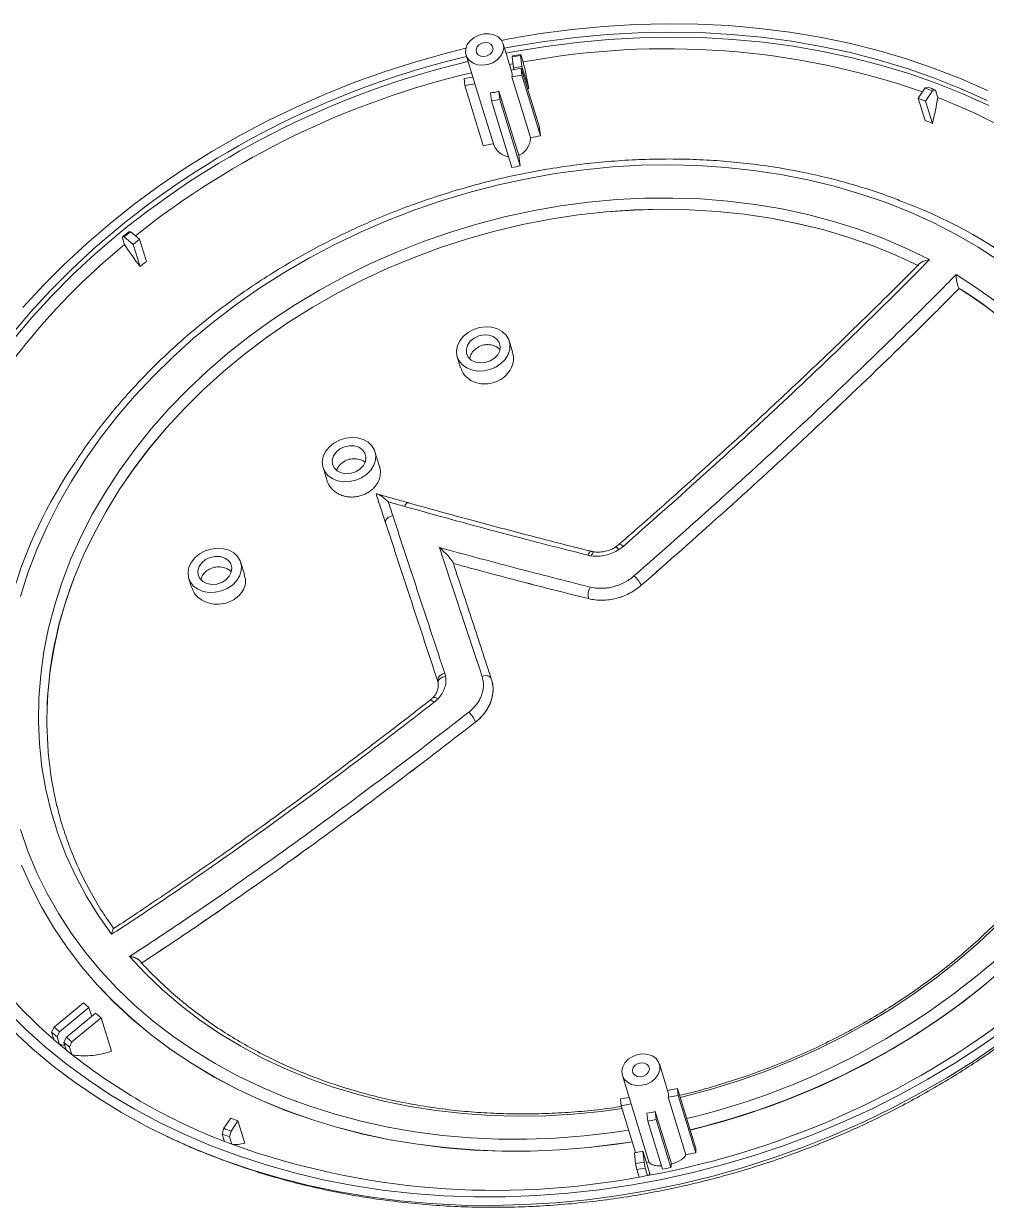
# Model space of a CAD drawing. Header units: inches. Extents: x 2104 to 3832, y 410 to 823.
# Drawn here: x 2588.7 to 2644.5, y 514.5 to 583.1 of the extents above; entities that cross this region are included whole.
import ezdxf

# ---------------------------------------------------------------- set-up
doc = ezdxf.new("R2010")
doc.units = ezdxf.units.IN

msp = doc.modelspace()

# ---------------------------------------------------------------- linework, layer by layer
at = {"color": 7, "linetype": 'Continuous', "lineweight": 15}
for p, q in [((2616.997, 580.319), (2616.508, 581.911)), ((2614.357, 581.251), (2614.846, 579.658)), ((2617.029, 581.147), (2617.052, 581.201)), ((2617.1, 580.512), (2617.029, 581.147)), ((2617.542, 581.29), (2617.52, 581.236)), ((2617.52, 581.236), (2617.59, 580.6)), ((2617.675, 580.855), (2617.542, 581.29)), ((2617.074, 580.746), (2616.877, 580.709)), ((2616.978, 580.382), (2617.556, 580.487)), ((2617.59, 580.6), (2617.1, 580.512)), ((2617.132, 580.41), (2617.1, 580.512)), ((2617.556, 580.487), (2617.6, 580.089)), ((2618.587, 577.129), (2617.556, 580.487)), ((2617.987, 579.311), (2617.59, 580.6)), ((2614.244, 579.888), (2614.748, 579.979)), ((2614.288, 579.49), (2614.244, 579.888)), ((2614.869, 579.595), (2614.288, 579.49)), ((2615.941, 576.106), (2614.869, 579.595)), ((2617.6, 580.089), (2617.019, 579.984)), ((2617.019, 579.984), (2618.098, 576.474)), ((2618.678, 576.58), (2617.6, 580.089)), ((2615.356, 576.013), (2614.288, 579.49)), ((2615.827, 578.599), (2615.774, 579.071)), ((2617.409, 575.434), (2616.264, 579.16)), ((2616.264, 579.16), (2616.317, 578.688)), ((2617.921, 579.299), (2617.987, 579.311)), ((2640.557, 578.75), (2640.96, 579.347)), ((2640.96, 579.347), (2641.13, 579.389)), ((2641.382, 579.185), (2640.98, 578.588)), ((2641.553, 579.227), (2641.382, 579.185)), ((2641.686, 578.792), (2641.553, 579.227)), ((2616.317, 578.688), (2615.827, 578.599)), ((2617.011, 574.745), (2615.827, 578.599)), ((2617.502, 574.83), (2616.317, 578.688)), ((2640.98, 578.588), (2640.557, 578.75)), ((2640.953, 577.461), (2640.557, 578.75)), ((2641.376, 577.298), (2640.98, 578.588)), ((2594.559, 570.716), (2594.441, 570.707)), ((2594.575, 570.272), (2594.441, 570.707)), ((2595.076, 570.286), (2594.559, 570.716)), ((2594.812, 571.012), (2594.929, 571.022)), ((2594.929, 571.022), (2595.446, 570.591)), ((2595.446, 570.591), (2595.076, 570.286)), ((2595.472, 568.996), (2595.076, 570.286)), ((2595.842, 569.302), (2595.446, 570.591)), ((2617.056, 564.053), (2616.86, 564.69)), ((2613.849, 563.765), (2614.042, 563.135)), ((2609.346, 557.417), (2609.083, 558.273)), ((2606.072, 557.348), (2606.304, 556.592)), ((2623.223, 552.905), (2623.027, 552.756)), ((2601.529, 551.129), (2601.305, 551.857)), ((2598.294, 550.932), (2598.459, 550.395)), ((2624.511, 550.531), (2624.511, 550.53)), ((2621.446, 549.758), (2621.446, 549.759)), ((2612.703, 545.007), (2612.703, 545.007)), ((2615.823, 545.118), (2615.872, 544.931)), ((2615.876, 544.926), (2615.875, 544.927)), ((2590.081, 543.413), (2590.081, 543.411)), ((2614.9, 542.602), (2614.9, 542.602)), ((2592.186, 526.337), (2590.489, 524.937)), ((2590.808, 524.663), (2592.51, 526.067)), ((2592.51, 526.067), (2592.186, 526.337)), ((2592.668, 525.553), (2592.51, 526.067)), ((2592.899, 525.743), (2591.196, 524.339)), ((2591.525, 524.073), (2593.223, 525.474)), ((2593.223, 525.474), (2592.899, 525.743)), ((2593.819, 523.531), (2593.223, 525.474)), ((2590.348, 524.639), (2590.489, 524.937)), ((2590.482, 524.205), (2590.348, 524.639)), ((2590.808, 524.663), (2590.667, 524.365)), ((2590.801, 523.931), (2590.667, 524.365)), ((2591.056, 524.041), (2591.196, 524.339)), ((2591.189, 523.607), (2591.056, 524.041)), ((2591.525, 524.073), (2591.385, 523.776)), ((2591.518, 523.341), (2591.385, 523.776)), ((2626.054, 521.201), (2625.565, 522.794)), ((2623.414, 522.133), (2623.903, 520.541)), ((2626.034, 521.265), (2626.613, 521.369)), ((2626.613, 521.369), (2626.657, 520.972)), ((2627.681, 517.893), (2626.613, 521.369)), ((2623.3, 520.77), (2623.805, 520.862)), ((2623.345, 520.373), (2623.3, 520.77)), ((2626.657, 520.972), (2626.076, 520.867)), ((2626.076, 520.867), (2627.101, 517.532)), ((2627.678, 517.65), (2626.657, 520.972)), ((2623.926, 520.478), (2623.345, 520.373)), ((2624.177, 517.664), (2623.345, 520.373)), ((2624.958, 517.119), (2623.926, 520.478)), ((2624.884, 519.482), (2624.831, 519.954)), ((2626.256, 517.001), (2625.321, 520.043)), ((2625.321, 520.043), (2625.374, 519.571)), ((2600.319, 519.068), (2600.722, 519.665)), ((2600.722, 519.665), (2601.144, 519.503)), ((2601.144, 519.503), (2600.742, 518.906)), ((2601.54, 518.214), (2601.144, 519.503)), ((2625.374, 519.571), (2624.884, 519.482)), ((2625.74, 516.696), (2624.884, 519.482)), ((2626.227, 516.793), (2625.374, 519.571)), ((2597.014, 518.604), (2597.113, 518.559)), ((2597.113, 518.559), (2597.345, 518.454)), ((2600.237, 518.736), (2600.319, 519.068)), ((2600.371, 518.302), (2600.237, 518.736)), ((2600.742, 518.906), (2600.66, 518.574)), ((2600.793, 518.14), (2600.66, 518.574)), ((2624.111, 517.653), (2624.601, 517.741)), ((2624.182, 517.017), (2624.111, 517.653)), ((2624.997, 516.452), (2624.601, 517.741)), ((2624.601, 517.741), (2624.672, 517.106)), ((2624.249, 516.673), (2624.182, 517.017)), ((2624.382, 516.239), (2624.249, 516.673)), ((2624.672, 517.106), (2624.739, 516.762)), ((2624.872, 516.328), (2624.739, 516.762)), ((2624.801, 517.091), (2624.958, 517.119)), ((2624.949, 516.361), (2624.997, 516.452))]:
    msp.add_line(p, q, dxfattribs=at)
at = {"color": 7, "linetype": 'Continuous', "lineweight": 15, "flags": 128}
for points in [[(2616.415, 582.105), (2616.848, 582.188), (2618.672, 582.498), (2620.499, 582.742), (2622.328, 582.919), (2624.153, 583.03), (2625.973, 583.074), (2627.782, 583.051), (2629.579, 582.96), (2631.358, 582.803), (2633.117, 582.58), (2634.852, 582.29), (2636.56, 581.935), (2638.237, 581.516), (2639.88, 581.032), (2641.487, 580.485), (2643.053, 579.876), (2644.576, 579.207)], [(2616.161, 580.974), (2615.909, 580.811), (2615.622, 580.705), (2615.321, 580.664), (2615.028, 580.691), (2614.765, 580.784), (2614.551, 580.937), (2614.403, 581.137), (2614.331, 581.369), (2614.341, 581.618), (2614.432, 581.864), (2614.597, 582.089), (2614.824, 582.276), (2615.096, 582.412), (2615.393, 582.486), (2615.693, 582.493), (2615.973, 582.432), (2616.214, 582.308), (2616.397, 582.131), (2616.508, 581.912), (2616.539, 581.669), (2616.488, 581.42), (2616.359, 581.182), (2616.161, 580.974)], [(2644.552, 578.625), (2643.049, 579.302), (2641.503, 579.918), (2639.916, 580.473), (2638.291, 580.965), (2636.632, 581.394), (2634.942, 581.757), (2633.224, 582.056), (2631.481, 582.288), (2629.718, 582.454), (2627.937, 582.553), (2626.142, 582.586), (2624.337, 582.551), (2622.525, 582.449), (2620.71, 582.281), (2618.895, 582.046), (2617.085, 581.745), (2616.588, 581.651)], [(2644.641, 578.335), (2643.138, 579.012), (2641.592, 579.629), (2640.005, 580.184), (2638.38, 580.676), (2636.721, 581.104), (2635.031, 581.468), (2633.313, 581.766), (2631.57, 581.999), (2629.807, 582.165), (2628.026, 582.264), (2626.231, 582.296), (2624.426, 582.261), (2622.614, 582.16), (2620.799, 581.991), (2618.984, 581.756), (2617.174, 581.456), (2616.677, 581.361)], [(2588.678, 566.625), (2589.852, 567.901), (2591.088, 569.141), (2592.381, 570.34), (2593.731, 571.498), (2595.133, 572.611), (2596.586, 573.677), (2598.087, 574.695), (2599.633, 575.663), (2601.22, 576.577), (2602.846, 577.438), (2604.508, 578.242), (2606.201, 578.989), (2607.923, 579.677), (2609.671, 580.305), (2611.441, 580.871), (2613.23, 581.374), (2614.35, 581.655)], [(2615.756, 581.311), (2615.59, 581.215), (2615.4, 581.174), (2615.214, 581.196), (2615.062, 581.275), (2614.966, 581.402), (2614.941, 581.556), (2614.991, 581.713), (2615.108, 581.851), (2615.275, 581.947), (2615.465, 581.988), (2615.651, 581.967), (2615.803, 581.887), (2615.898, 581.76), (2615.923, 581.606), (2615.873, 581.449), (2615.756, 581.311)], [(2614.869, 579.595), (2614.852, 579.642), (2614.846, 579.658)], [(2593.817, 530.312), (2593.043, 531.41), (2592.344, 532.546), (2591.721, 533.718), (2591.175, 534.922), (2590.707, 536.156), (2590.32, 537.416), (2590.013, 538.7), (2589.789, 540.003), (2589.646, 541.322), (2589.586, 542.655), (2589.609, 543.997), (2589.715, 545.345), (2589.903, 546.696), (2590.174, 548.047), (2590.525, 549.392), (2590.957, 550.73), (2591.468, 552.057), (2592.058, 553.369), (2592.723, 554.663), (2593.464, 555.936), (2594.277, 557.184), (2595.161, 558.404), (2596.113, 559.593), (2597.132, 560.748), (2598.213, 561.866), (2599.356, 562.944), (2600.556, 563.979), (2601.81, 564.969), (2603.116, 565.911), (2604.47, 566.802), (2605.868, 567.641), (2607.307, 568.424), (2608.783, 569.151), (2610.292, 569.82), (2611.831, 570.427), (2613.395, 570.973), (2614.981, 571.455), (2616.584, 571.873), (2618.2, 572.225), (2619.825, 572.51), (2621.455, 572.727), (2623.086, 572.877), (2624.713, 572.958), (2626.332, 572.971), (2627.94, 572.915), (2629.531, 572.791), (2631.102, 572.598), (2632.649, 572.338), (2634.167, 572.011), (2635.654, 571.618), (2637.104, 571.159), (2638.515, 570.637), (2639.882, 570.052), (2641.202, 569.406)], [(2590.081, 543.411), (2590.127, 544.249), (2590.267, 545.59), (2590.489, 546.931), (2590.793, 548.27), (2591.177, 549.604), (2591.642, 550.928), (2592.184, 552.239), (2592.804, 553.534), (2593.5, 554.81), (2594.269, 556.062), (2595.11, 557.289), (2596.02, 558.486), (2596.998, 559.651), (2598.04, 560.78), (2599.144, 561.871), (2600.307, 562.921), (2601.526, 563.927), (2602.798, 564.886), (2604.119, 565.796), (2605.486, 566.654), (2606.896, 567.459), (2608.345, 568.208), (2609.829, 568.899), (2611.343, 569.531), (2612.885, 570.101), (2614.451, 570.609), (2616.035, 571.053), (2617.635, 571.431), (2619.245, 571.744), (2620.862, 571.989), (2622.482, 572.167), (2624.099, 572.277), (2625.711, 572.319), (2627.312, 572.292), (2628.9, 572.196), (2630.468, 572.033), (2632.014, 571.801), (2633.534, 571.503), (2635.023, 571.138), (2636.477, 570.708), (2637.894, 570.214), (2639.268, 569.657), (2640.597, 569.038)], [(2594.119, 571.174), (2592.78, 570.025), (2591.496, 568.834), (2590.271, 567.603), (2589.107, 566.334), (2588.006, 565.032)], [(2594.208, 570.884), (2592.869, 569.735), (2591.585, 568.544), (2590.36, 567.313), (2589.196, 566.045), (2588.095, 564.742)], [(2616.375, 563.377), (2616.078, 563.178), (2615.743, 563.036), (2615.386, 562.958), (2615.028, 562.948), (2614.687, 563.007), (2614.383, 563.132), (2614.131, 563.316), (2613.944, 563.549), (2613.834, 563.819), (2613.806, 564.11), (2613.861, 564.408), (2613.997, 564.697), (2614.206, 564.959), (2614.476, 565.183), (2614.795, 565.355), (2615.143, 565.466), (2615.503, 565.51), (2615.855, 565.486), (2616.179, 565.393), (2616.46, 565.237), (2616.681, 565.027), (2616.83, 564.774), (2616.9, 564.492), (2616.886, 564.195), (2616.79, 563.9), (2616.616, 563.622), (2616.375, 563.377)], [(2616.002, 563.688), (2615.755, 563.531), (2615.472, 563.437), (2615.179, 563.413), (2614.902, 563.461), (2614.664, 563.577), (2614.488, 563.751), (2614.389, 563.968), (2614.376, 564.207), (2614.449, 564.448), (2614.603, 564.67), (2614.824, 564.852), (2615.092, 564.978), (2615.383, 565.038), (2615.672, 565.026), (2615.932, 564.943), (2616.142, 564.796), (2616.281, 564.599), (2616.337, 564.369), (2616.307, 564.126), (2616.192, 563.892), (2616.002, 563.688)], [(2608.598, 556.961), (2608.301, 556.762), (2607.965, 556.619), (2607.609, 556.541), (2607.251, 556.531), (2606.91, 556.59), (2606.606, 556.715), (2606.353, 556.899), (2606.167, 557.133), (2606.057, 557.402), (2606.028, 557.694), (2606.084, 557.992), (2606.219, 558.28), (2606.428, 558.543), (2606.699, 558.767), (2607.017, 558.939), (2607.366, 559.05), (2607.726, 559.094), (2608.077, 559.069), (2608.402, 558.977), (2608.682, 558.821), (2608.903, 558.611), (2609.053, 558.358), (2609.122, 558.075), (2609.109, 557.778), (2609.013, 557.483), (2608.839, 557.206), (2608.598, 556.961)], [(2608.225, 557.271), (2607.978, 557.115), (2607.695, 557.021), (2607.402, 556.997), (2607.124, 557.045), (2606.887, 557.161), (2606.711, 557.335), (2606.612, 557.551), (2606.598, 557.791), (2606.672, 558.032), (2606.826, 558.253), (2607.047, 558.435), (2607.315, 558.562), (2607.606, 558.622), (2607.895, 558.61), (2608.155, 558.527), (2608.364, 558.38), (2608.503, 558.183), (2608.56, 557.952), (2608.53, 557.709), (2608.415, 557.475), (2608.225, 557.271)], [(2600.82, 550.545), (2600.524, 550.346), (2600.188, 550.203), (2599.832, 550.125), (2599.473, 550.115), (2599.133, 550.174), (2598.828, 550.299), (2598.576, 550.483), (2598.39, 550.716), (2598.279, 550.986), (2598.251, 551.278), (2598.306, 551.576), (2598.442, 551.864), (2598.651, 552.127), (2598.922, 552.35), (2599.24, 552.522), (2599.588, 552.633), (2599.948, 552.678), (2600.3, 552.653), (2600.625, 552.56), (2600.905, 552.405), (2601.126, 552.195), (2601.275, 551.942), (2601.345, 551.659), (2601.331, 551.362), (2601.235, 551.067), (2601.062, 550.79), (2600.82, 550.545)], [(2600.448, 550.855), (2600.201, 550.699), (2599.918, 550.604), (2599.625, 550.58), (2599.347, 550.628), (2599.11, 550.745), (2598.934, 550.919), (2598.835, 551.135), (2598.821, 551.374), (2598.895, 551.615), (2599.049, 551.837), (2599.27, 552.019), (2599.538, 552.146), (2599.829, 552.206), (2600.117, 552.193), (2600.378, 552.11), (2600.587, 551.963), (2600.726, 551.766), (2600.783, 551.536), (2600.752, 551.293), (2600.637, 551.059), (2600.448, 550.855)], [(2612.736, 544.879), (2612.734, 544.937), (2612.751, 544.996), (2612.787, 545.055), (2612.839, 545.11), (2612.906, 545.16), (2612.985, 545.203), (2613.074, 545.237), (2613.169, 545.261)], [(2615.282, 545.266), (2615.376, 545.287), (2615.47, 545.297), (2615.558, 545.294), (2615.639, 545.28), (2615.708, 545.254), (2615.763, 545.217), (2615.802, 545.171), (2615.823, 545.118)], [(2588.609, 534.32), (2589.155, 533.076), (2589.778, 531.864), (2590.474, 530.685), (2591.244, 529.544), (2592.085, 528.442), (2592.994, 527.382), (2593.971, 526.366), (2595.012, 525.398), (2596.116, 524.479), (2597.279, 523.611), (2598.5, 522.797), (2599.774, 522.038), (2601.099, 521.336), (2602.473, 520.692), (2603.891, 520.109), (2605.351, 519.588), (2606.849, 519.129), (2608.382, 518.734), (2609.945, 518.404), (2611.536, 518.14), (2613.151, 517.941), (2614.785, 517.81), (2616.436, 517.745), (2618.099, 517.747), (2619.77, 517.817), (2621.446, 517.953), (2623.122, 518.156), (2623.986, 518.287)], [(2587.744, 525.901), (2588.829, 524.821), (2589.978, 523.788), (2591.188, 522.806), (2592.458, 521.875), (2593.783, 520.997), (2595.163, 520.175), (2596.594, 519.41), (2598.073, 518.703), (2599.598, 518.056), (2601.165, 517.47), (2602.771, 516.946), (2604.414, 516.486), (2606.089, 516.09), (2607.793, 515.759), (2609.524, 515.493), (2611.278, 515.294), (2613.05, 515.162), (2614.839, 515.096), (2616.639, 515.097), (2618.448, 515.165), (2620.262, 515.3), (2622.077, 515.502), (2623.89, 515.77), (2625.697, 516.103), (2627.495, 516.502), (2629.279, 516.965), (2631.047, 517.491), (2632.795, 518.079), (2634.52, 518.728), (2636.217, 519.437), (2637.885, 520.204), (2639.518, 521.029), (2641.115, 521.908), (2642.671, 522.841), (2644.185, 523.826), (2645.652, 524.86)], [(2645.293, 523.996), (2643.792, 522.978), (2642.246, 522.011), (2640.659, 521.096), (2639.033, 520.236), (2637.372, 519.431), (2635.678, 518.684), (2633.956, 517.996), (2632.208, 517.369), (2630.438, 516.803), (2628.65, 516.3), (2626.846, 515.86), (2625.031, 515.485), (2623.208, 515.176), (2621.38, 514.932), (2619.552, 514.754), (2617.726, 514.644), (2615.907, 514.6), (2614.097, 514.623), (2612.301, 514.713), (2610.521, 514.87), (2608.763, 515.094), (2607.027, 515.383), (2605.32, 515.738), (2603.642, 516.158), (2601.999, 516.642), (2600.393, 517.189), (2598.827, 517.798), (2597.304, 518.467), (2595.827, 519.196), (2594.4, 519.983), (2593.024, 520.827), (2591.704, 521.725), (2590.44, 522.676), (2589.236, 523.679), (2588.094, 524.731)], [(2623.76, 523.071), (2624.012, 523.234), (2624.299, 523.34), (2624.601, 523.381), (2624.894, 523.353), (2625.157, 523.26), (2625.37, 523.108), (2625.518, 522.908), (2625.59, 522.675), (2625.58, 522.427), (2625.49, 522.181), (2625.325, 521.956), (2625.098, 521.769), (2624.826, 521.633), (2624.529, 521.559), (2624.229, 521.552), (2623.948, 521.613), (2623.708, 521.737), (2623.525, 521.914), (2623.414, 522.133), (2623.383, 522.376), (2623.433, 522.625), (2623.563, 522.863), (2623.76, 523.071)], [(2624.165, 522.734), (2624.332, 522.83), (2624.522, 522.871), (2624.707, 522.849), (2624.86, 522.769), (2624.955, 522.643), (2624.98, 522.489), (2624.93, 522.331), (2624.813, 522.194), (2624.647, 522.098), (2624.456, 522.057), (2624.271, 522.078), (2624.119, 522.158), (2624.023, 522.285), (2623.998, 522.439), (2624.048, 522.596), (2624.165, 522.734)], [(2623.926, 520.478), (2623.908, 520.525), (2623.903, 520.541)]]:
    msp.add_lwpolyline(points, dxfattribs=at)
at = {"color": 8, "linetype": 'Continuous', "lineweight": 15, "flags": 128}
for points in [[(2645.254, 569.339), (2644.032, 570.131), (2642.756, 570.867), (2641.43, 571.546), (2640.057, 572.166), (2638.64, 572.725), (2637.183, 573.222), (2635.689, 573.657), (2634.161, 574.027), (2632.604, 574.332), (2631.02, 574.572), (2629.415, 574.746), (2627.79, 574.853), (2626.151, 574.893), (2624.502, 574.866), (2622.845, 574.773), (2621.186, 574.612), (2619.527, 574.386), (2617.874, 574.093), (2616.229, 573.736), (2614.597, 573.314), (2612.982, 572.829), (2611.387, 572.282), (2609.816, 571.675), (2608.274, 571.008), (2606.763, 570.283), (2605.287, 569.502), (2603.85, 568.667), (2602.455, 567.78), (2601.105, 566.843), (2599.804, 565.858), (2598.555, 564.827), (2597.361, 563.754), (2596.224, 562.639), (2595.147, 561.487), (2594.133, 560.3), (2593.184, 559.08), (2592.302, 557.831), (2591.491, 556.556), (2590.75, 555.257), (2590.083, 553.937), (2589.49, 552.601), (2588.974, 551.25), (2588.535, 549.888)], [(2640.596, 569.039), (2639.267, 569.658), (2637.893, 570.215), (2636.477, 570.71), (2635.022, 571.14), (2633.533, 571.504), (2632.014, 571.803), (2630.468, 572.034), (2628.899, 572.198), (2627.312, 572.293), (2625.71, 572.32), (2624.099, 572.278), (2622.481, 572.169), (2620.862, 571.991), (2619.245, 571.745), (2617.634, 571.433), (2616.035, 571.054), (2614.45, 570.61), (2612.885, 570.103), (2611.343, 569.532), (2609.828, 568.901), (2608.345, 568.209), (2606.896, 567.46), (2605.486, 566.656), (2604.119, 565.797), (2602.798, 564.887), (2601.526, 563.928), (2600.307, 562.922), (2599.144, 561.873), (2598.04, 560.782), (2596.998, 559.653), (2596.02, 558.488), (2595.11, 557.291), (2594.269, 556.064), (2593.5, 554.811), (2592.804, 553.536), (2592.184, 552.241), (2591.642, 550.929), (2591.411, 550.301)], [(2642.746, 568.537), (2643.937, 567.771), (2645.072, 566.95)], [(2623.461, 552.789), (2623.399, 552.838), (2623.342, 552.876), (2623.294, 552.9), (2623.256, 552.91), (2623.229, 552.905), (2623.226, 552.903)], [(2621.423, 552.278), (2621.46, 552.353), (2621.5, 552.414), (2621.539, 552.461), (2621.577, 552.49), (2621.613, 552.501), (2621.63, 552.499)], [(2621.625, 552.238), (2621.652, 552.315), (2621.682, 552.379), (2621.713, 552.427), (2621.744, 552.457), (2621.773, 552.47), (2621.783, 552.469)], [(2623.21, 552.599), (2623.16, 552.658), (2623.116, 552.704), (2623.078, 552.737), (2623.049, 552.754), (2623.03, 552.755), (2623.029, 552.754)], [(2612.43, 544.01), (2612.444, 544.022), (2612.482, 544.037), (2612.533, 544.038), (2612.594, 544.025), (2612.662, 543.998), (2612.736, 543.958)], [(2612.263, 543.86), (2612.266, 543.862), (2612.298, 543.871), (2612.341, 543.864), (2612.392, 543.842), (2612.45, 543.806), (2612.512, 543.756)], [(2588.538, 536.387), (2588.978, 535.119), (2589.495, 533.879), (2590.088, 532.669), (2590.756, 531.492), (2591.497, 530.35), (2592.309, 529.248), (2593.191, 528.187), (2594.141, 527.17), (2595.155, 526.199), (2596.233, 525.276), (2597.37, 524.405), (2598.565, 523.586), (2599.815, 522.822), (2601.116, 522.114), (2602.466, 521.465), (2603.861, 520.875), (2605.299, 520.347), (2606.775, 519.881), (2608.286, 519.478), (2609.829, 519.14), (2611.4, 518.867), (2612.995, 518.66), (2614.61, 518.52), (2616.242, 518.446), (2617.887, 518.44), (2619.541, 518.5), (2621.199, 518.627), (2622.859, 518.821), (2623.78, 518.957)], [(2623.984, 518.292), (2623.12, 518.161), (2621.444, 517.958), (2619.769, 517.822), (2618.098, 517.752), (2616.435, 517.75), (2614.785, 517.815), (2613.15, 517.947), (2611.536, 518.145), (2609.945, 518.409), (2608.381, 518.739), (2606.849, 519.134), (2605.351, 519.593), (2603.891, 520.114), (2602.473, 520.697), (2601.1, 521.341), (2599.774, 522.043), (2598.5, 522.802), (2597.28, 523.616), (2596.116, 524.484), (2595.013, 525.403), (2593.972, 526.371), (2592.995, 527.386), (2592.085, 528.446), (2591.245, 529.548), (2590.475, 530.69), (2589.778, 531.868), (2589.156, 533.081), (2588.61, 534.324)], [(2645.157, 530.853), (2644.026, 529.788), (2642.839, 528.764), (2641.598, 527.785), (2640.307, 526.852), (2638.97, 525.969), (2637.588, 525.138), (2636.167, 524.36), (2634.709, 523.637), (2633.218, 522.972), (2631.698, 522.366), (2630.153, 521.82), (2628.587, 521.337), (2627.003, 520.917), (2626.769, 520.86)], [(2623.396, 520.207), (2622.187, 520.044), (2620.574, 519.886), (2618.963, 519.794), (2617.36, 519.769), (2615.768, 519.812), (2614.19, 519.921), (2612.632, 520.097), (2611.096, 520.34), (2609.587, 520.648), (2608.109, 521.021), (2606.665, 521.458), (2605.258, 521.958), (2603.894, 522.519), (2602.574, 523.141), (2601.303, 523.822), (2600.083, 524.559), (2598.917, 525.351), (2597.809, 526.197), (2596.762, 527.093), (2595.777, 528.038), (2594.858, 529.029)], [(2645.735, 528.522), (2644.5, 527.459), (2643.212, 526.44), (2641.874, 525.469), (2640.488, 524.546), (2639.059, 523.675), (2637.588, 522.857), (2636.081, 522.094), (2634.54, 521.388), (2632.969, 520.74), (2631.372, 520.153), (2629.751, 519.627), (2628.112, 519.164), (2627.349, 518.971)]]:
    msp.add_lwpolyline(points, dxfattribs=at)
at = {"color": 7, "linetype": 'Continuous', "lineweight": 15}
for centre, radius, start, end in [((2625.974, 536.355), 45.267, 70.87008, 100.56389), ((2626.032, 532.026), 50.507, 103.33613, 129.18591), ((2626.18, 531.951), 50.04, 99.96628, 100.53644), ((2626.257, 531.699), 50.351, 99.96804, 100.53469), ((2626.121, 531.736), 50.507, 103.33613, 129.18591), ((2626.06, 531.976), 49.582, 103.28056, 128.48049), ((2616.29, 580.105), 0.739, 350.58951, 16.84876), ((2615.776, 580.461), 1.39, 269.93001, 290.57271), ((2627.713, 544.198), 37.562, 68.659, 69.34931), ((2627.8, 544.023), 37.795, 68.66113, 69.34719), ((2629.377, 546.854), 34.228, 52.76705, 68.9229), ((2630.409, 547.558), 26.834, 33.19878, 69.29112), ((2623.346, 536.048), 45.13, 129.21837, 129.82792), ((2623.286, 536.273), 44.851, 129.21648, 129.82981), ((2619.358, 539.912), 39.191, 129.22487, 154.57678), ((2630.582, 547.682), 23.548, 36.46427, 58.38764), ((2613.84, 542.457), 26.844, 145.55317, 181.72977), ((2623.063, 549.839), 1.605, 25.53541, 50.31263), ((2612.156, 542.742), 22.079, 159.9787, 193.17927), ((2622.555, 549.943), 1.124, 154.18294, 189.426), ((2613.18, 544.954), 0.48, 96.5998, 173.65032), ((2613.708, 542.218), 1.252, 17.88752, 49.94129), ((2608.721, 545.32), 27.902, 209.53284, 229.18026), ((2617.319, 560.811), 43.03, 283.48132, 309.17703), ((2615.931, 565.211), 49.694, 280.36527, 308.86329), ((2610.261, 547.629), 30.098, 228.93333, 229.73358), ((2610.241, 547.476), 30.286, 228.94124, 229.73653), ((2610.375, 547.042), 30.286, 228.94124, 229.73653), ((2610.577, 547.88), 30.811, 230.68539, 231.47162), ((2610.597, 548.033), 30.623, 230.68833, 231.47941), ((2610.543, 547.24), 30.546, 229.73676, 230.68561), ((2610.711, 547.445), 30.811, 230.68539, 231.47162), ((2612.624, 550.122), 34.098, 231.7584, 248.93944), ((2625.347, 520.987), 0.739, 350.58951, 16.84876), ((2624.833, 521.344), 1.39, 269.93001, 290.57271), ((2613.99, 553.94), 37.795, 248.66113, 249.34719), ((2613.989, 554.055), 37.562, 248.659, 249.34931), ((2614.124, 553.506), 37.795, 248.66113, 249.34719), ((2616.088, 560.633), 45.162, 250.20435, 280.58187), ((2615.521, 566.302), 50.04, 279.96628, 280.53644), ((2615.533, 566.264), 50.351, 279.96804, 280.53469), ((2615.666, 565.83), 50.351, 279.96804, 280.53469)]:
    msp.add_arc(centre, radius, start, end, dxfattribs=at)
at = {"color": 8, "linetype": 'Continuous', "lineweight": 15}
for centre, radius, start, end in [((2629.6, 546.401), 25.155, 49.51292, 58.01534), ((2624.522, 552.756), 31.542, 308.23222, 344.99322), ((2617.333, 560.757), 42.281, 283.42109, 309.17486)]:
    msp.add_arc(centre, radius, start, end, dxfattribs=at)
at = {"color": 7, "linetype": 'Continuous', "lineweight": 15}
for points in [[(2617.987, 579.311), (2617.886, 579.839), (2617.782, 580.354), (2617.675, 580.855)], [(2641.376, 577.298), (2641.508, 577.807), (2641.611, 578.305), (2641.686, 578.792)], [(2618.678, 576.58), (2618.649, 576.762), (2618.618, 576.945), (2618.587, 577.129)], [(2640.953, 577.461), (2641.094, 577.406), (2641.235, 577.352), (2641.376, 577.298)], [(2618.098, 576.474), (2618.291, 576.509), (2618.485, 576.544), (2618.678, 576.58)], [(2615.356, 576.013), (2615.551, 576.044), (2615.746, 576.075), (2615.941, 576.106)], [(2617.502, 574.83), (2617.472, 575.03), (2617.441, 575.231), (2617.409, 575.434)], [(2617.011, 574.745), (2617.175, 574.773), (2617.339, 574.801), (2617.502, 574.83)], [(2594.575, 570.272), (2594.852, 569.849), (2595.152, 569.424), (2595.472, 568.996)], [(2595.472, 568.996), (2595.596, 569.098), (2595.719, 569.2), (2595.842, 569.302)], [(2642.924, 567.737), (2642.924, 567.737), (2642.925, 567.736), (2642.925, 567.736)], [(2621.625, 552.238), (2621.557, 552.248), (2621.49, 552.261), (2621.423, 552.278)], [(2623.461, 552.789), (2623.382, 552.72), (2623.298, 552.656), (2623.21, 552.599)], [(2613.125, 545.431), (2613.143, 545.375), (2613.158, 545.318), (2613.169, 545.261)], [(2612.736, 544.879), (2612.728, 544.923), (2612.717, 544.965), (2612.703, 545.007)], [(2612.736, 543.958), (2612.668, 543.887), (2612.593, 543.82), (2612.512, 543.756)], [(2600.793, 518.14), (2601.027, 518.111), (2601.276, 518.136), (2601.54, 518.214)], [(2627.678, 517.65), (2627.68, 517.727), (2627.681, 517.808), (2627.681, 517.893)], [(2627.101, 517.532), (2627.293, 517.571), (2627.485, 517.61), (2627.678, 517.65)], [(2625.74, 516.696), (2625.902, 516.728), (2626.065, 516.76), (2626.227, 516.793)], [(2626.227, 516.793), (2626.239, 516.852), (2626.248, 516.921), (2626.256, 517.001)]]:
    msp.add_open_spline(points, degree=3, dxfattribs=at)
for points, knots in [([(2617.409, 575.434), (2617.51, 575.477), (2617.606, 575.537), (2617.772, 575.679), (2617.846, 575.764), (2617.964, 575.948), (2618.011, 576.049), (2618.075, 576.257), (2618.093, 576.365), (2618.098, 576.474)], [0, 0, 0, 0, 0.25, 0.25, 0.5, 0.5, 0.75, 0.75, 1, 1, 1, 1]), ([(2615.941, 576.106), (2615.949, 576.086), (2615.979, 576.011), (2616.036, 575.903), (2616.113, 575.791), (2616.186, 575.704), (2616.264, 575.627), (2616.35, 575.556), (2616.44, 575.497), (2616.532, 575.448), (2616.623, 575.41), (2616.719, 575.38), (2616.787, 575.364), (2616.822, 575.36), (2616.822, 575.36)], [0, 0, 0, 0, 0.052428, 0.199814, 0.301858, 0.391379, 0.48134, 0.573672, 0.66893, 0.749393, 0.830248, 0.91318, 0.998667, 1, 1, 1, 1]), ([(2639.86, 572.673), (2639.589, 572.783), (2638.867, 573.075), (2637.653, 573.487), (2636.227, 573.913), (2634.769, 574.28), (2633.283, 574.589), (2631.774, 574.839), (2630.243, 575.029), (2628.695, 575.16), (2627.132, 575.23), (2625.558, 575.239), (2623.975, 575.189), (2622.388, 575.078), (2620.799, 574.907), (2619.213, 574.677), (2617.631, 574.387), (2616.058, 574.039), (2614.497, 573.633), (2612.951, 573.17), (2611.423, 572.651), (2609.916, 572.077), (2608.434, 571.449), (2606.98, 570.769), (2605.557, 570.038), (2604.167, 569.257), (2602.814, 568.429), (2601.5, 567.554), (2600.229, 566.635), (2599.002, 565.674), (2597.823, 564.672), (2596.694, 563.632), (2595.617, 562.555), (2594.594, 561.445), (2593.628, 560.303), (2592.725, 559.13), (2592.09, 558.253), (2591.777, 557.76), (2591.723, 557.675)], [0, 0, 0, 0, 0.017301, 0.04601, 0.074724, 0.103442, 0.132162, 0.160884, 0.189608, 0.218334, 0.247061, 0.275788, 0.304516, 0.333244, 0.361973, 0.390702, 0.419431, 0.44816, 0.476889, 0.505619, 0.534349, 0.563079, 0.591809, 0.62054, 0.649271, 0.678002, 0.706734, 0.735466, 0.764198, 0.79293, 0.821662, 0.850393, 0.879123, 0.907853, 0.93658, 0.965306, 0.994028, 1, 1, 1, 1]), ([(2641.202, 569.406), (2640.489, 568.667), (2639.765, 567.946), (2638.314, 566.509), (2637.585, 565.795), (2635.392, 563.668), (2633.919, 562.269), (2630.956, 559.505), (2629.465, 558.141), (2626.472, 555.443), (2624.969, 554.108), (2623.461, 552.789)], [0, 0, 0, 0, 0.125, 0.125, 0.25, 0.25, 0.5, 0.5, 0.75, 0.75, 1, 1, 1, 1]), ([(2640.634, 569.169), (2640.659, 569.192), (2640.733, 569.257), (2640.935, 569.339), (2641.111, 569.387), (2641.201, 569.406), (2641.202, 569.406)], [0, 0, 0, 0, 0.209753, 0.61128, 0.995652, 1, 1, 1, 1]), ([(2640.629, 569.174), (2640.474, 569.014), (2639.925, 568.447), (2638.816, 567.348), (2637.05, 565.607), (2634.84, 563.476), (2632.314, 561.093), (2629.703, 558.682), (2626.978, 556.218), (2624.806, 554.281), (2623.535, 553.177), (2623.223, 552.906)], [0, 0, 0, 0, 0.027702, 0.098195, 0.194784, 0.337662, 0.482786, 0.631085, 0.785516, 0.947437, 1, 1, 1, 1]), ([(2624.088, 551.074), (2625.673, 552.462), (2627.254, 553.864), (2630.403, 556.697), (2631.972, 558.129), (2635.089, 561.032), (2636.639, 562.502), (2638.945, 564.739), (2639.71, 565.489), (2641.235, 567), (2641.997, 567.758), (2642.746, 568.537)], [0, 0, 0, 0, 0.25, 0.25, 0.5, 0.5, 0.75, 0.75, 0.875, 0.875, 1, 1, 1, 1]), ([(2642.924, 567.737), (2642.9, 567.771), (2642.877, 567.825), (2642.845, 567.921), (2642.835, 567.956), (2642.817, 568.027), (2642.808, 568.063), (2642.786, 568.176), (2642.774, 568.25), (2642.755, 568.398), (2642.749, 568.47), (2642.746, 568.537)], [0, 0, 0, 0, 0.25, 0.25, 0.375, 0.375, 0.5, 0.5, 0.75, 0.75, 1, 1, 1, 1]), ([(2624.511, 550.53), (2626.076, 551.899), (2627.635, 553.282), (2630.742, 556.075), (2632.289, 557.487), (2635.365, 560.347), (2636.894, 561.795), (2639.171, 563.998), (2639.927, 564.738), (2641.056, 565.854), (2641.432, 566.227), (2642.181, 566.977), (2642.555, 567.354), (2642.925, 567.736)], [0, 0, 0, 0, 0.25, 0.25, 0.5, 0.5, 0.75, 0.75, 0.875, 0.875, 0.9375, 0.9375, 1, 1, 1, 1]), ([(2642.925, 567.736), (2642.554, 567.354), (2642.181, 566.977), (2641.431, 566.227), (2641.056, 565.854), (2639.926, 564.738), (2639.171, 563.999), (2636.894, 561.796), (2635.365, 560.347), (2632.289, 557.487), (2630.742, 556.075), (2627.635, 553.282), (2626.076, 551.9), (2624.511, 550.531)], [0, 0, 0, 0, 0.0625, 0.0625, 0.125, 0.125, 0.25, 0.25, 0.5, 0.5, 0.75, 0.75, 1, 1, 1, 1]), ([(2614.881, 564.201), (2614.969, 564.266), (2615.147, 564.396), (2615.478, 564.485), (2615.81, 564.478), (2616.113, 564.38), (2616.255, 564.25), (2616.323, 564.187)], [0, 0, 0, 0, 0.20339, 0.406797, 0.60994, 0.813816, 1, 1, 1, 1]), ([(2614.058, 563.141), (2614.096, 563.028), (2614.185, 562.767), (2614.516, 562.451), (2614.974, 562.233), (2615.5, 562.172), (2616.028, 562.272), (2616.5, 562.518), (2616.867, 562.884), (2617.081, 563.327), (2617.143, 563.738), (2617.063, 563.965), (2617.034, 564.046)], [0, 0, 0, 0, 0.082724, 0.19149, 0.299859, 0.407396, 0.514039, 0.620118, 0.726198, 0.832835, 0.940351, 1, 1, 1, 1]), ([(2614.582, 563.65), (2614.585, 563.69), (2614.595, 563.83), (2614.707, 564.026), (2614.832, 564.152), (2614.881, 564.201)], [0, 0, 0, 0, 0.197342, 0.689701, 1, 1, 1, 1]), ([(2606.867, 557.189), (2606.868, 557.194), (2606.881, 557.295), (2606.985, 557.447), (2607.109, 557.565), (2607.157, 557.61)], [0, 0, 0, 0, 0.031435, 0.629217, 1, 1, 1, 1]), ([(2607.157, 557.61), (2607.247, 557.672), (2607.427, 557.795), (2607.763, 557.875), (2608.096, 557.857), (2608.354, 557.779), (2608.462, 557.684), (2608.493, 557.657)], [0, 0, 0, 0, 0.226003, 0.451981, 0.678675, 0.906887, 1, 1, 1, 1]), ([(2606.307, 556.592), (2606.311, 556.576), (2606.33, 556.504), (2606.379, 556.401), (2606.448, 556.284), (2606.517, 556.189), (2606.595, 556.101), (2606.683, 556.018), (2606.779, 555.942), (2606.882, 555.874), (2606.991, 555.814), (2607.108, 555.762), (2607.25, 555.713), (2607.42, 555.671), (2607.595, 555.649), (2607.772, 555.644), (2607.95, 555.654), (2608.127, 555.684), (2608.319, 555.735), (2608.485, 555.799), (2608.64, 555.88), (2608.769, 555.96), (2608.905, 556.063), (2609.025, 556.179), (2609.131, 556.305), (2609.222, 556.439), (2609.294, 556.581), (2609.348, 556.728), (2609.384, 556.878), (2609.399, 557.03), (2609.394, 557.2), (2609.376, 557.324), (2609.349, 557.406), (2609.345, 557.416)], [0, 0, 0, 0, 0.012089, 0.052305, 0.080011, 0.106514, 0.13313, 0.160318, 0.188202, 0.214784, 0.241481, 0.268754, 0.296733, 0.3366, 0.377138, 0.405085, 0.444738, 0.485061, 0.512862, 0.565366, 0.592272, 0.619879, 0.659051, 0.698879, 0.72633, 0.765446, 0.805211, 0.832611, 0.871845, 0.911727, 0.939202, 0.991833, 1, 1, 1, 1]), ([(2652.218, 556.671), (2652.247, 556.597), (2652.427, 556.145), (2652.691, 555.29), (2653.002, 554.109), (2653.237, 552.908), (2653.401, 551.691), (2653.492, 550.462), (2653.511, 549.222), (2653.457, 547.976), (2653.331, 546.725), (2653.133, 545.473), (2652.864, 544.223), (2652.523, 542.977), (2652.113, 541.738), (2651.633, 540.509), (2651.085, 539.292), (2650.47, 538.092), (2649.79, 536.909), (2649.046, 535.748), (2648.24, 534.61), (2647.373, 533.498), (2646.449, 532.415), (2645.467, 531.363), (2644.432, 530.345), (2643.345, 529.362), (2642.209, 528.418), (2641.026, 527.514), (2639.799, 526.652), (2638.531, 525.835), (2637.224, 525.064), (2635.883, 524.341), (2634.509, 523.668), (2633.106, 523.046), (2631.677, 522.476), (2630.225, 521.96), (2628.754, 521.503), (2627.588, 521.176), (2626.91, 521.023), (2626.732, 520.982)], [0, 0, 0, 0, 0.005518, 0.033741, 0.061967, 0.090193, 0.118416, 0.146633, 0.174844, 0.203046, 0.231237, 0.259418, 0.287588, 0.315747, 0.343895, 0.372033, 0.400161, 0.428281, 0.456394, 0.484499, 0.512599, 0.540695, 0.568786, 0.596874, 0.62496, 0.653044, 0.681126, 0.709207, 0.737287, 0.765367, 0.793446, 0.821525, 0.849603, 0.877682, 0.90576, 0.933838, 0.961916, 0.989994, 1, 1, 1, 1]), ([(2609.161, 555.779), (2609.155, 555.809), (2609.164, 555.823), (2609.198, 555.83), (2609.222, 555.824), (2609.302, 555.792), (2609.365, 555.753), (2609.497, 555.661), (2609.566, 555.609), (2609.706, 555.495), (2609.778, 555.434), (2609.851, 555.368)], [0, 0, 0, 0, 0.125, 0.125, 0.25, 0.25, 0.5, 0.5, 0.75, 0.75, 1, 1, 1, 1]), ([(2609.161, 555.779), (2609.249, 555.511), (2609.337, 555.243), (2609.425, 554.976), (2609.468, 554.842), (2609.512, 554.709), (2609.556, 554.575), (2609.6, 554.442), (2609.644, 554.308), (2609.687, 554.175)], [0, 0, 0, 0, 0.0019923, 0.0019923, 0.0019923, 0.002988472, 0.002988472, 0.002988472, 0.003984651, 0.003984651, 0.003984651, 0.003984651]), ([(2609.687, 554.175), (2609.643, 554.309), (2609.6, 554.443), (2609.556, 554.577), (2609.512, 554.711), (2609.468, 554.845), (2609.423, 554.979), (2609.336, 555.246), (2609.249, 555.512), (2609.161, 555.779)], [0, 0, 0, 0, 0.001000052, 0.001000052, 0.001000052, 0.002000102, 0.002000102, 0.002000102, 0.003984647, 0.003984647, 0.003984647, 0.003984647]), ([(2610.99, 555.321), (2610.855, 555.359), (2610.269, 555.523), (2609.682, 555.692), (2609.23, 555.821)], [0, 0, 0, 0, 0.2291185, 1, 1, 1, 1]), ([(2609.851, 555.368), (2609.894, 555.238), (2609.936, 555.109), (2609.979, 554.979), (2610.023, 554.846), (2610.067, 554.712), (2610.11, 554.579)], [0, 0, 0, 0, 0.000965907, 0.000965907, 0.000965907, 0.001963558, 0.001963558, 0.001963558, 0.001963558]), ([(2610.796, 555.101), (2610.643, 555.144), (2610.49, 555.187), (2610.336, 555.23), (2610.175, 555.276), (2610.013, 555.322), (2609.851, 555.368)], [0, 0, 0, 0, 0.000997666, 0.000997666, 0.000997666, 0.002049223, 0.002049223, 0.002049223, 0.002049223]), ([(2621.423, 552.278), (2619.66, 552.717), (2617.892, 553.174), (2614.349, 554.116), (2612.574, 554.601), (2610.796, 555.101)], [0, 0, 0, 0, 0.5, 0.5, 1, 1, 1, 1]), ([(2621.63, 552.5), (2621.495, 552.533), (2620.307, 552.826), (2617.998, 553.419), (2614.602, 554.321), (2612.244, 554.965), (2611.006, 555.316), (2610.99, 555.321)], [0, 0, 0, 0, 0.0381143, 0.3368066, 0.6522687, 0.9955051, 1, 1, 1, 1]), ([(2609.687, 554.175), (2609.673, 554.244), (2609.71, 554.328), (2609.867, 554.477), (2609.985, 554.542), (2610.11, 554.579)], [0, 0, 0, 0, 0.5, 0.5, 1, 1, 1, 1]), ([(2609.687, 554.175), (2610.199, 552.618), (2610.706, 551.075), (2611.712, 548.018), (2612.211, 546.504), (2612.703, 545.007)], [0, 0, 0, 0, 0.5, 0.5, 1, 1, 1, 1]), ([(2612.703, 545.007), (2612.211, 546.504), (2611.712, 548.019), (2610.706, 551.075), (2610.199, 552.618), (2609.687, 554.175)], [0, 0, 0, 0, 0.5, 0.5, 1, 1, 1, 1]), ([(2610.11, 554.579), (2610.621, 553.025), (2611.127, 551.486), (2612.133, 548.436), (2612.632, 546.924), (2613.125, 545.431)], [0, 0, 0, 0, 0.5, 0.5, 1, 1, 1, 1]), ([(2612.822, 552.717), (2614.28, 552.318), (2615.736, 551.928), (2618.644, 551.165), (2620.095, 550.792), (2621.543, 550.432)], [0, 0, 0, 0, 0.5, 0.5, 1, 1, 1, 1]), ([(2615.282, 545.266), (2614.878, 546.486), (2614.47, 547.72), (2613.649, 550.205), (2613.237, 551.457), (2612.822, 552.717)], [0, 0, 0, 0, 0.5, 0.5, 1, 1, 1, 1]), ([(2613.626, 551.795), (2613.618, 551.825), (2613.597, 551.867), (2613.542, 551.953), (2613.51, 551.997), (2613.408, 552.128), (2613.335, 552.21), (2613.188, 552.369), (2613.114, 552.443), (2612.968, 552.585), (2612.895, 552.652), (2612.822, 552.717)], [0, 0, 0, 0, 0.125, 0.125, 0.25, 0.25, 0.5, 0.5, 0.75, 0.75, 1, 1, 1, 1]), ([(2623.21, 552.599), (2623.093, 552.523), (2622.971, 552.458), (2622.715, 552.349), (2622.58, 552.305), (2622.308, 552.243), (2622.172, 552.225), (2621.896, 552.213), (2621.759, 552.219), (2621.625, 552.238)], [0, 0, 0, 0, 0.25, 0.25, 0.5, 0.5, 0.75, 0.75, 1, 1, 1, 1]), ([(2621.785, 552.476), (2621.749, 552.478), (2621.695, 552.482), (2621.646, 552.496), (2621.63, 552.5)], [0, 0, 0, 0, 0.66952, 1, 1, 1, 1]), ([(2623.04, 552.762), (2623.036, 552.759), (2622.947, 552.695), (2622.746, 552.595), (2622.434, 552.49), (2622.114, 552.449), (2621.893, 552.447), (2621.79, 552.469), (2621.784, 552.471)], [0, 0, 0, 0, 0.0093372, 0.2548489, 0.4971692, 0.7416079, 0.9847517, 1, 1, 1, 1]), ([(2599.326, 551.368), (2599.418, 551.426), (2599.601, 551.543), (2599.942, 551.611), (2600.28, 551.586), (2600.569, 551.486), (2600.698, 551.366), (2600.751, 551.317)], [0, 0, 0, 0, 0.211081, 0.422108, 0.634464, 0.848263, 1, 1, 1, 1]), ([(2613.626, 551.795), (2614.933, 551.441), (2616.238, 551.093), (2618.845, 550.413), (2620.147, 550.08), (2621.446, 549.758)], [0, 0, 0, 0, 0.5, 0.5, 1, 1, 1, 1]), ([(2613.626, 551.795), (2613.996, 550.668), (2614.365, 549.547), (2615.098, 547.321), (2615.462, 546.214), (2615.823, 545.118)], [0, 0, 0, 0, 0.5, 0.5, 1, 1, 1, 1]), ([(2621.446, 549.759), (2620.147, 550.08), (2618.845, 550.414), (2616.238, 551.094), (2614.933, 551.441), (2613.626, 551.795)], [0, 0, 0, 0, 0.5, 0.5, 1, 1, 1, 1]), ([(2598.475, 550.401), (2598.51, 550.296), (2598.592, 550.05), (2598.911, 549.738), (2599.363, 549.504), (2599.895, 549.414), (2600.439, 549.477), (2600.93, 549.688), (2601.315, 550.02), (2601.542, 550.431), (2601.612, 550.82), (2601.536, 551.042), (2601.509, 551.123)], [0, 0, 0, 0, 0.078336, 0.185528, 0.293623, 0.402308, 0.511006, 0.619134, 0.726363, 0.832768, 0.938778, 1, 1, 1, 1]), ([(2599.012, 550.84), (2599.017, 550.889), (2599.032, 551.031), (2599.152, 551.216), (2599.278, 551.326), (2599.326, 551.368)], [0, 0, 0, 0, 0.243622, 0.712656, 1, 1, 1, 1]), ([(2621.543, 550.432), (2621.756, 550.38), (2621.975, 550.354), (2622.315, 550.357), (2622.43, 550.365), (2622.656, 550.395), (2622.768, 550.416), (2622.991, 550.472), (2623.102, 550.507), (2623.319, 550.59), (2623.423, 550.637), (2623.626, 550.743), (2623.724, 550.801), (2623.913, 550.93), (2624.003, 551), (2624.088, 551.074)], [0, 0, 0, 0, 0.25, 0.25, 0.375, 0.375, 0.5, 0.5, 0.625, 0.625, 0.75, 0.75, 0.875, 0.875, 1, 1, 1, 1]), ([(2624.511, 550.531), (2624.409, 550.441), (2624.3, 550.357), (2624.072, 550.203), (2623.954, 550.133), (2623.71, 550.006), (2623.584, 549.95), (2623.323, 549.851), (2623.189, 549.809), (2622.921, 549.741), (2622.786, 549.715), (2622.513, 549.68), (2622.375, 549.67), (2621.967, 549.666), (2621.702, 549.696), (2621.446, 549.759)], [0, 0, 0, 0, 0.125, 0.125, 0.25, 0.25, 0.375, 0.375, 0.5, 0.5, 0.625, 0.625, 0.75, 0.75, 1, 1, 1, 1]), ([(2624.511, 550.53), (2624.307, 550.351), (2624.081, 550.198), (2623.713, 550.006), (2623.585, 549.948), (2623.325, 549.849), (2623.194, 549.808), (2622.926, 549.74), (2622.789, 549.714), (2622.514, 549.678), (2622.378, 549.668), (2622.107, 549.666), (2621.973, 549.673), (2621.706, 549.703), (2621.574, 549.727), (2621.446, 549.758)], [0, 0, 0, 0, 0.25, 0.25, 0.375, 0.375, 0.5, 0.5, 0.625, 0.625, 0.75, 0.75, 0.875, 0.875, 1, 1, 1, 1]), ([(2613.169, 545.261), (2613.19, 545.149), (2613.196, 545.036), (2613.179, 544.809), (2613.156, 544.694), (2613.082, 544.471), (2613.031, 544.363), (2612.903, 544.153), (2612.825, 544.052), (2612.736, 543.958)], [0, 0, 0, 0, 0.25, 0.25, 0.5, 0.5, 0.75, 0.75, 1, 1, 1, 1]), ([(2614.514, 543.176), (2614.689, 543.312), (2614.838, 543.462), (2615.026, 543.709), (2615.083, 543.796), (2615.18, 543.971), (2615.221, 544.061), (2615.288, 544.243), (2615.315, 544.337), (2615.351, 544.525), (2615.361, 544.619), (2615.366, 544.806), (2615.36, 544.899), (2615.333, 545.084), (2615.311, 545.176), (2615.282, 545.266)], [0, 0, 0, 0, 0.25, 0.25, 0.375, 0.375, 0.5, 0.5, 0.625, 0.625, 0.75, 0.75, 0.875, 0.875, 1, 1, 1, 1]), ([(2612.736, 544.882), (2612.744, 544.801), (2612.759, 544.649), (2612.697, 544.41), (2612.592, 544.194), (2612.476, 544.066), (2612.427, 544.013)], [0, 0, 0, 0, 0.284879, 0.537409, 0.806934, 1, 1, 1, 1]), ([(2615.865, 544.924), (2615.882, 544.855), (2615.932, 544.655), (2615.924, 544.307), (2615.845, 543.895), (2615.68, 543.495), (2615.436, 543.119), (2615.168, 542.822), (2614.973, 542.661), (2614.9, 542.602)], [0, 0, 0, 0, 0.084251, 0.248094, 0.41194, 0.575786, 0.7396, 0.903414, 1, 1, 1, 1]), ([(2612.425, 544.015), (2612.387, 543.972), (2612.338, 543.917), (2612.276, 543.87), (2612.262, 543.859)], [0, 0, 0, 0, 0.774472, 1, 1, 1, 1]), ([(2612.512, 543.756), (2610.966, 542.557), (2609.417, 541.373), (2606.313, 539.041), (2604.758, 537.893), (2601.641, 535.64), (2600.079, 534.535), (2597.733, 532.917), (2596.95, 532.384), (2595.383, 531.331), (2594.6, 530.808), (2593.817, 530.312)], [0, 0, 0, 0, 0.25, 0.25, 0.5, 0.5, 0.75, 0.75, 0.875, 0.875, 1, 1, 1, 1]), ([(2612.262, 543.862), (2611.525, 543.29), (2609.775, 541.933), (2607.014, 539.847), (2604.025, 537.636), (2601.133, 535.554), (2598.353, 533.605), (2596.096, 532.075), (2594.628, 531.089), (2594.057, 530.728), (2593.925, 530.645)], [0, 0, 0, 0, 0.1215104, 0.2885536, 0.4537064, 0.6113608, 0.761247, 0.9071316, 0.9785704, 1, 1, 1, 1]), ([(2594.858, 529.029), (2595.682, 529.548), (2596.506, 530.098), (2598.153, 531.204), (2598.976, 531.764), (2601.443, 533.466), (2603.085, 534.629), (2606.362, 537.002), (2607.996, 538.212), (2611.26, 540.669), (2612.888, 541.915), (2614.514, 543.176)], [0, 0, 0, 0, 0.125, 0.125, 0.25, 0.25, 0.5, 0.5, 0.75, 0.75, 1, 1, 1, 1]), ([(2595.516, 528.623), (2595.923, 528.883), (2596.33, 529.149), (2597.142, 529.688), (2597.549, 529.961), (2598.767, 530.781), (2599.579, 531.336), (2602.012, 533.018), (2603.632, 534.167), (2606.863, 536.51), (2608.475, 537.705), (2611.692, 540.129), (2613.297, 541.358), (2614.9, 542.602)], [0, 0, 0, 0, 0.0625, 0.0625, 0.125, 0.125, 0.25, 0.25, 0.5, 0.5, 0.75, 0.75, 1, 1, 1, 1]), ([(2614.9, 542.602), (2613.297, 541.359), (2611.692, 540.129), (2608.474, 537.705), (2606.862, 536.511), (2603.631, 534.167), (2602.012, 533.019), (2599.579, 531.336), (2598.767, 530.782), (2597.549, 529.961), (2597.143, 529.689), (2596.33, 529.15), (2595.923, 528.883), (2595.516, 528.623)], [0, 0, 0, 0, 0.25, 0.25, 0.5, 0.5, 0.75, 0.75, 0.875, 0.875, 0.9375, 0.9375, 1, 1, 1, 1]), ([(2593.951, 530.643), (2593.756, 530.919), (2593.321, 531.533), (2592.724, 532.526), (2592.148, 533.611), (2591.64, 534.726), (2591.203, 535.867), (2590.874, 536.878), (2590.72, 537.517), (2590.662, 537.76)], [0, 0, 0, 0, 0.126833, 0.282292, 0.437808, 0.593372, 0.748975, 0.904606, 1, 1, 1, 1]), ([(2597.602, 518.337), (2597.86, 518.218), (2598.595, 517.88), (2599.84, 517.38), (2601.332, 516.836), (2602.854, 516.35), (2604.401, 515.918), (2605.971, 515.543), (2607.561, 515.224), (2609.169, 514.962), (2610.792, 514.757), (2612.426, 514.609), (2614.07, 514.517), (2615.72, 514.482), (2617.373, 514.503), (2619.023, 514.58), (2620.667, 514.711), (2622.296, 514.894), (2623.895, 515.127), (2625.431, 515.4), (2626.813, 515.689), (2628.011, 515.971), (2629.311, 516.307), (2630.81, 516.74), (2632.2, 517.194), (2633.397, 517.618), (2634.416, 518.002), (2635.62, 518.489), (2636.872, 519.033), (2638.167, 519.64), (2639.486, 520.304), (2640.815, 521.024), (2642.144, 521.796), (2643.465, 522.62), (2644.771, 523.494), (2646.057, 524.417), (2647.317, 525.386), (2648.547, 526.399), (2649.744, 527.457), (2650.903, 528.556), (2652.023, 529.696), (2653.099, 530.873), (2654.128, 532.088), (2655.11, 533.337), (2656.038, 534.62), (2656.861, 535.843), (2657.347, 536.651), (2657.564, 537.011)], [0, 0, 0, 0, 0.0130776, 0.0371257, 0.0611914, 0.0852701, 0.1093565, 0.1334458, 0.1575331, 0.1816133, 0.2056812, 0.2297306, 0.2537538, 0.2777404, 0.301676, 0.3255382, 0.3492901, 0.3728658, 0.3961316, 0.4187708, 0.4397999, 0.4566284, 0.4714475, 0.497273, 0.5233821, 0.5340082, 0.5516465, 0.5699757, 0.5896504, 0.6101962, 0.6314217, 0.6531743, 0.6753451, 0.6978536, 0.7206388, 0.7436536, 0.7668608, 0.7902304, 0.8137382, 0.8373634, 0.8610889, 0.8848992, 0.9087809, 0.9327217, 0.95671, 0.9807349, 1, 1, 1, 1]), ([(2593.93, 530.637), (2593.925, 530.634), (2593.907, 530.622), (2593.866, 530.506), (2593.833, 530.383), (2593.817, 530.313), (2593.817, 530.312)], [0, 0, 0, 0, 0.1641, 0.588824, 0.9954, 1, 1, 1, 1]), ([(2594.858, 529.029), (2594.859, 529.029), (2594.881, 529.026), (2594.915, 529.022), (2594.957, 529.014), (2595.001, 529.006), (2595.053, 528.993), (2595.113, 528.975), (2595.17, 528.955), (2595.226, 528.932), (2595.28, 528.906), (2595.331, 528.876), (2595.378, 528.843), (2595.417, 528.811), (2595.437, 528.789), (2595.446, 528.78)], [0, 0, 0, 0, 0.004667, 0.100774, 0.149001, 0.196899, 0.29519, 0.384813, 0.474949, 0.564078, 0.659476, 0.750285, 0.841115, 0.936044, 1, 1, 1, 1]), ([(2623.357, 520.332), (2623.153, 520.3), (2622.445, 520.189), (2621.23, 520.06), (2619.716, 519.946), (2618.206, 519.894), (2616.704, 519.901), (2615.214, 519.969), (2613.739, 520.096), (2612.283, 520.282), (2610.848, 520.527), (2609.439, 520.83), (2608.057, 521.191), (2606.708, 521.608), (2605.392, 522.082), (2604.114, 522.61), (2602.877, 523.191), (2601.682, 523.825), (2600.533, 524.509), (2599.433, 525.242), (2598.384, 526.023), (2597.387, 526.849), (2596.45, 527.722), (2595.807, 528.37), (2595.49, 528.735), (2595.448, 528.783)], [0, 0, 0, 0, 0.018722, 0.065086, 0.111449, 0.157811, 0.204173, 0.250535, 0.296897, 0.343259, 0.389622, 0.435987, 0.482354, 0.528724, 0.575099, 0.621479, 0.667866, 0.714262, 0.760668, 0.807086, 0.853518, 0.899965, 0.946429, 0.992911, 1, 1, 1, 1]), ([(2591.106, 523.879), (2591.074, 523.882), (2590.969, 523.894), (2590.87, 523.916), (2590.801, 523.931)], [0, 0, 0, 0, 0.304407, 1, 1, 1, 1]), ([(2593.819, 523.531), (2593.395, 523.401), (2592.988, 523.314), (2592.41, 523.262), (2592.222, 523.258), (2591.859, 523.278), (2591.684, 523.303), (2591.518, 523.341)], [0, 0, 0, 0, 0.5, 0.5, 0.75, 0.75, 1, 1, 1, 1]), ([(2626.256, 517.001), (2626.474, 517.064), (2626.667, 517.147), (2626.958, 517.331), (2627.055, 517.431), (2627.101, 517.532)], [0, 0, 0, 0, 0.5, 0.5, 1, 1, 1, 1]), ([(2624.958, 517.119), (2624.96, 517.116), (2624.969, 517.098), (2624.99, 517.067), (2625.027, 517.03), (2625.073, 516.996), (2625.129, 516.966), (2625.194, 516.941), (2625.259, 516.924), (2625.328, 516.91), (2625.397, 516.901), (2625.478, 516.895), (2625.559, 516.894), (2625.625, 516.895), (2625.666, 516.898), (2625.677, 516.899)], [0, 0, 0, 0, 0.021622, 0.113513, 0.207573, 0.301279, 0.395398, 0.491721, 0.590767, 0.646838, 0.740494, 0.816992, 0.895337, 0.970023, 1, 1, 1, 1])]:
    msp.add_open_spline(points, degree=3, knots=knots, dxfattribs=at)
at = {"color": 8, "linetype": 'Continuous', "lineweight": 15}
for points, knots in [([(2610.796, 555.101), (2610.821, 555.149), (2610.871, 555.247), (2610.941, 555.322), (2610.974, 555.316), (2610.988, 555.314)], [0, 0, 0, 0, 0.363026, 0.726052, 1, 1, 1, 1]), ([(2615.872, 544.931), (2615.876, 544.916), (2615.915, 544.771), (2615.933, 544.481), (2615.89, 544.07), (2615.758, 543.662), (2615.547, 543.276), (2615.264, 542.913), (2615.023, 542.707), (2614.9, 542.602)], [0, 0, 0, 0, 0.01885, 0.180012, 0.345846, 0.507044, 0.672918, 0.834121, 1, 1, 1, 1])]:
    msp.add_open_spline(points, degree=3, knots=knots, dxfattribs=at)

doc.saveas('drawing.dxf')
